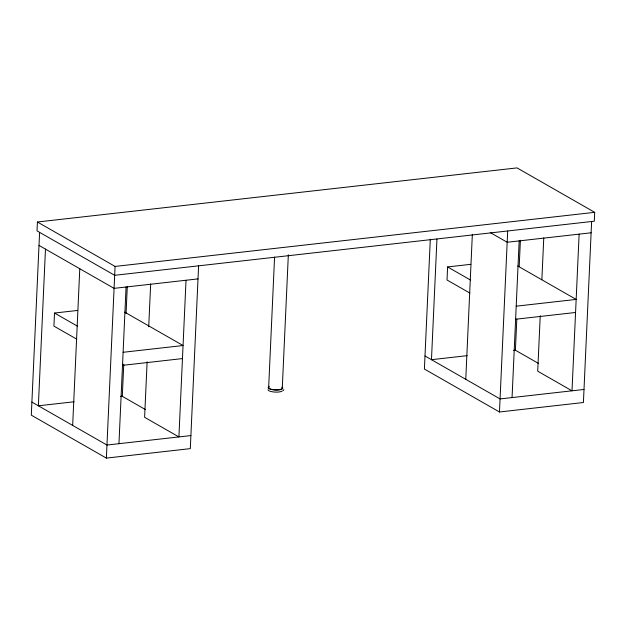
<?xml version="1.0" encoding="UTF-8"?>
<svg xmlns="http://www.w3.org/2000/svg" width="626" height="626" viewBox="0 0 626 626"><rect width="100%" height="100%" fill="white"/><g stroke="black" fill="none" stroke-linecap="round" stroke-linejoin="round"><path stroke-width="0.94" d="M37.411 222.003L37.012 230.877L114.668 275.299L594.293 221.205L594.7 212.331L517.037 167.901L37.411 222.003L115.074 266.426L594.7 212.331M39.602 232.363L31.3 415.155L106.373 458.099L190.304 448.631L198.606 265.839M45.479 249.117L38.366 405.797L74.064 401.775M77.71 310.433L54.509 313.047L53.914 326.107L76.779 339.182M72.663 425.422L79.776 268.742M106.373 458.099L115.074 266.426M118.956 443.685L126.069 287.005M123.76 364.215L122.297 396.328L120.372 396.548M126.053 313.61L127.289 286.364M147.126 361.836L144.606 417.307L178.911 436.925L186.024 280.245M148.714 326.803L150.663 283.977M268.656 387.572L274.579 257.067M282.271 388.253L288.336 254.821M430.297 239.21L424.405 369.043L499.47 411.986L583.409 402.518L591.625 221.588M436.948 239.015L431.47 359.692L467.16 355.662M470.815 264.321L447.606 266.942L447.019 279.994L469.883 293.078M465.767 379.309L472.348 234.304M499.47 411.986L507.686 231.057M512.06 397.573L519.173 240.9M516.818 319.08L515.401 350.224L513.469 350.443M519.204 266.527L520.394 240.251M540.23 315.723L537.711 371.195L572.007 390.812L579.128 234.132M541.866 279.72L543.767 237.872M283.813 389.646L283.343 390.491M591.116 232.786L507.177 242.246L490.315 232.598M198.012 278.891L114.081 288.359L39.008 245.415M516.207 306.177L576.163 299.416L517.725 265.987M123.103 352.289L183.058 345.529L124.621 312.1M515.613 319.237L575.568 312.476M122.508 365.349L182.463 358.581M584.003 389.458L500.064 398.926L424.991 355.983M190.899 435.571L106.96 445.039L31.895 402.095M447.606 266.942L470.47 280.018M514.838 349.895L538.454 363.409M54.509 313.047L77.374 326.13M121.734 396.008L145.349 409.514M282.091 387.737A6.816 1.948 2.6 0 1 275.268 389.857A6.816 1.948 2.6 0 1 268.937 387.087M282.42 390.898A7.363 2.105 2.6 0 1 274.196 392.032A7.363 2.105 2.6 0 1 268.014 389.638M281.935 387.181A7.363 2.105 2.6 0 1 275.252 390.014A7.363 2.105 2.6 0 1 269.196 386.547"/></g></svg>
